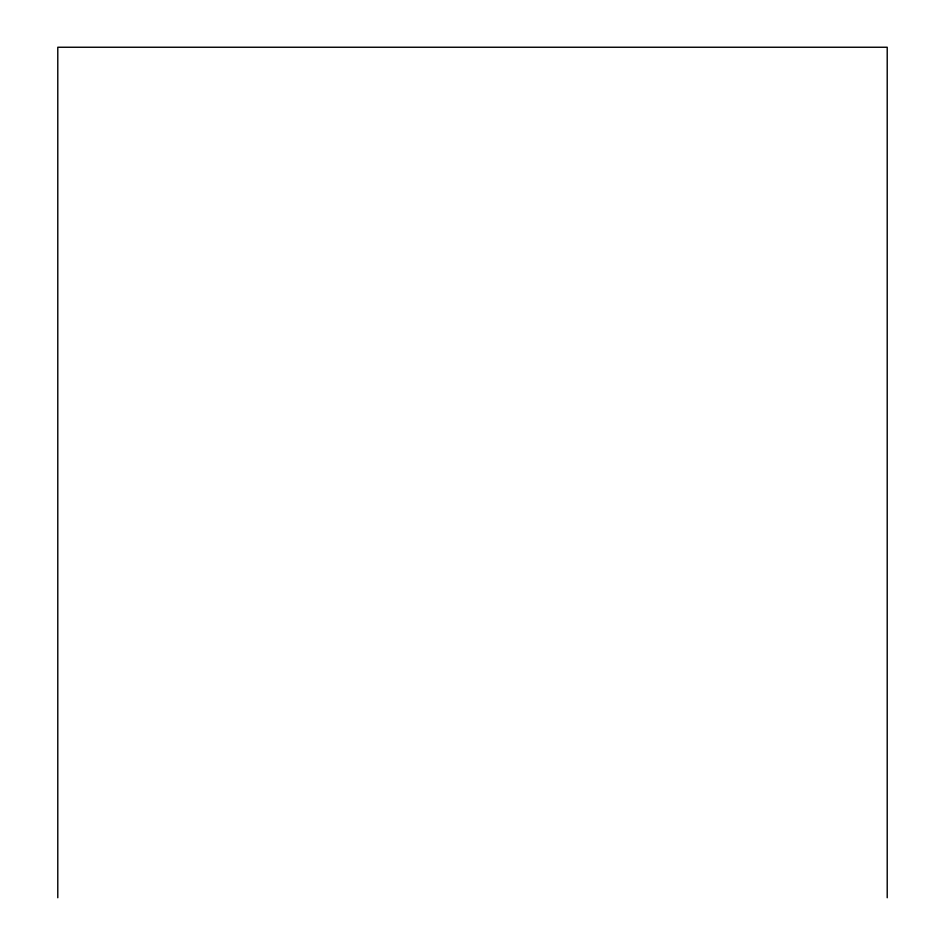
<?xml version="1.0" encoding="UTF-8"?>
<svg xmlns="http://www.w3.org/2000/svg" width="945" height="945" viewBox="0 0 945 945"><rect width="100%" height="100%" fill="white"/><g stroke="black" fill="none" stroke-linecap="round" stroke-linejoin="round"><path stroke-width="1.42" d="M887.213 897.75L887.213 47.25L57.787 47.25L57.787 897.75"/></g></svg>
